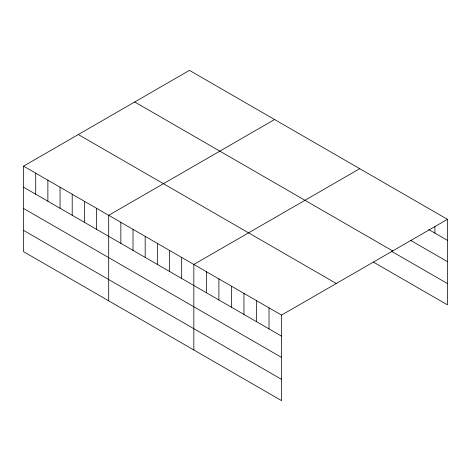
<?xml version="1.0" encoding="UTF-8"?>
<svg xmlns="http://www.w3.org/2000/svg" width="471" height="471" viewBox="0 0 471 471"><rect width="100%" height="100%" fill="white"/><g stroke="black" fill="none" stroke-linecap="round" stroke-linejoin="round"><path stroke-width="0.71" d="M23.55 166.151L281.558 315.105L281.558 400.627L23.55 251.673L23.55 166.151L189.442 70.373L447.45 219.327L447.45 304.849L373.515 262.164M274.587 119.528L108.689 215.306L108.689 300.828M359.726 168.683L193.834 264.461L193.834 349.982M281.558 315.105L447.45 219.327M428.651 229.507L447.45 240.357M410.482 240.298L447.45 261.64M134.7 101.977L392.702 250.937M391.684 251.373L447.45 283.571M78.298 134.541L336.3 283.501M23.55 187.181L281.558 336.141M23.55 208.465L281.558 357.418M23.55 230.39L281.558 379.349M434.916 226.598L434.916 233.127M269.023 307.875L269.023 328.905M256.495 300.639L256.495 321.669M243.96 293.404L243.96 314.434M231.426 286.168L231.426 307.198M218.897 278.932L218.897 299.962M206.363 271.696L206.363 292.726M181.671 257.437L181.671 278.473M169.507 250.419L169.507 271.449M157.343 243.395L157.343 264.425M145.18 236.371L145.18 257.401M133.016 229.348L133.016 250.384M120.853 222.33L120.853 243.36M96.531 208.282L96.531 229.312M84.368 201.258L84.368 222.294M72.204 194.24L72.204 215.271M60.041 187.217L60.041 208.247M47.877 180.193L47.877 201.223M35.714 173.169L35.714 194.205"/></g></svg>
